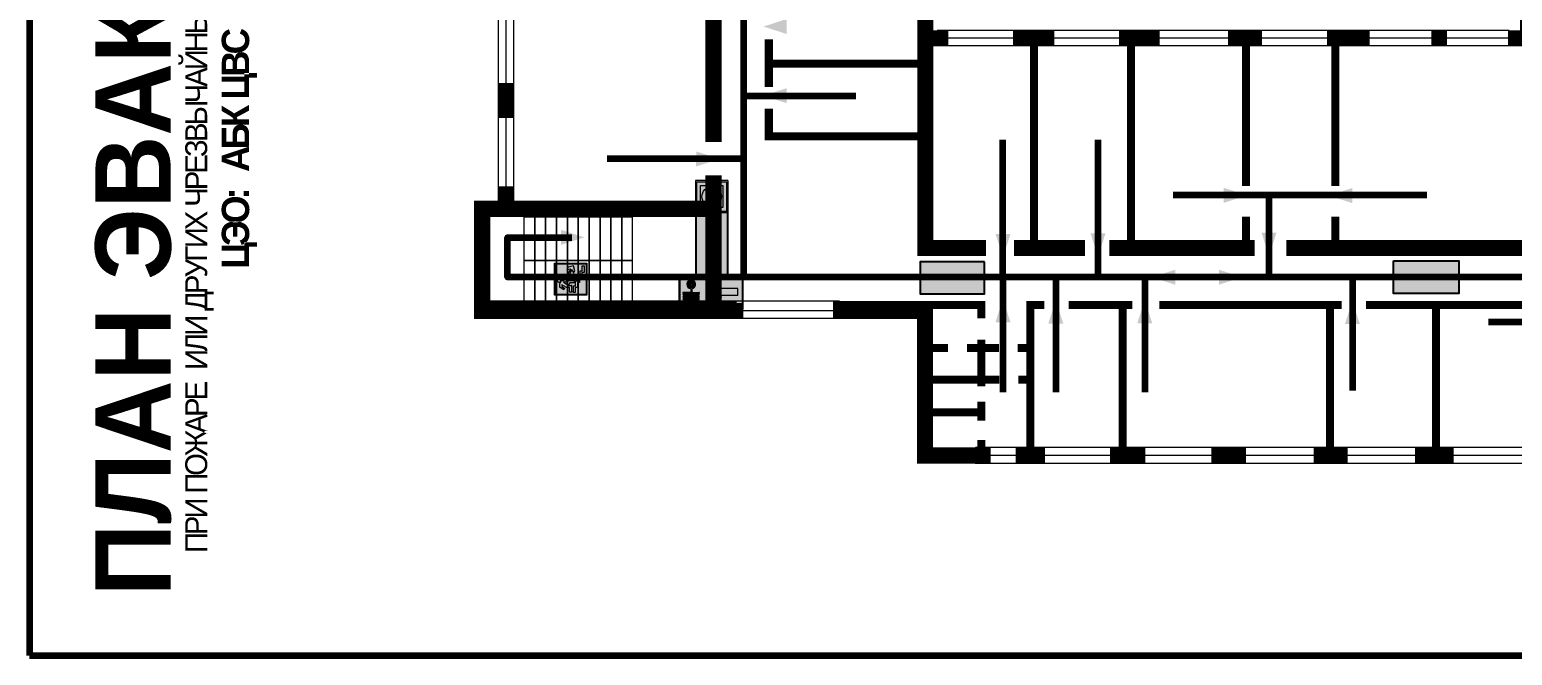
# Model space of a CAD drawing. Header units: millimetres. Extents: x 13114 to 67229, y 22859 to 38520.
# Drawn here: x 24049.7 to 24418.1, y 24275 to 24430.5 of the extents above; entities that cross this region are included whole.
import ezdxf

# ---------------------------------------------------------------- set-up
doc = ezdxf.new("R2010")
doc.units = ezdxf.units.MM
doc.layers.add('План_Штампы', color=7, linetype='Continuous')
doc.styles.add('обычный', font='arial.ttf')

# ---------------------------------------------------------------- blocks, each defined once
blk = doc.blocks.new('A$C32E8229D')
at = {"true_color": 0xffffff}
blk.add_hatch(color=7, dxfattribs=at).paths.add_polyline_path([(0, 0), (0, -8), (16, -8), (16, 0)])
h = blk.add_hatch(color=126)
h.paths.add_polyline_path([(0.2, -0.2), (15.8, -0.2), (15.8, -7.8), (0.2, -7.8)])
h.paths.add_polyline_path([(13.49, -2.05), (12.08, -2.05), (11.37, -2.63, 0.162397), (11.29, -2.84), (11.29, -3.63), (10.35, -3.63), (10.35, -4.05), (11.68, -4.05), (11.68, -3.48), (12.26, -4.28), (11.29, -5.1), (11.29, -6.78), (11.85, -6.78), (11.85, -5.44), (12.8, -4.64), (12.8, -5.94), (14.46, -5.94), (14.46, -5.39), (13.45, -5.39), (13.45, -3.97), (12.46, -2.59), (13.15, -2.59), (13.69, -3.34), (14.18, -3)], flags=16)
h.paths.add_polyline_path([(10.74, -1.82, 1), (11.8, -1.82, 1)], flags=16)
h.paths.add_polyline_path([(9.39, -3.59), (5.99, -3.59), (6.56, -3.03), (5.91, -3.03), (5.1, -3.83), (5.91, -4.64), (6.56, -4.64), (5.99, -4.09), (9.39, -4.09)], flags=16)
h.paths.add_polyline_path([(4.29, -1.08), (1.72, -1.08), (1.72, -6.6), (4.29, -6.6)], flags=16)
at = {"color": 126}
blk.add_lwpolyline([(16, -8), (0, -8), (0, 0), (16, 0)], close=True, dxfattribs=at)
blk = doc.blocks.new('A$C54414219')
at = {"true_color": 0xffffff}
h = blk.add_hatch(color=7, dxfattribs=at)
h.paths.add_polyline_path([(2.39, -9.45), (2.39, -18.3), (11.23, -18.3), (11.23, -9.45)], flags=0)
h.paths.add_polyline_path([(10.71, -13.87, -1), (2.92, -13.87, -1)], flags=0)
h.paths.add_polyline_path([(8.3, -13.87, -1), (5.33, -13.87, -1)], flags=0)
h.paths.add_polyline_path([(0.41, -7.47), (0.41, -20.27), (13.21, -20.27), (13.21, -7.47)])
h.paths.add_polyline_path([(0.92, -19.77), (12.71, -19.77), (12.71, -7.98), (0.92, -7.98)], flags=16)
h.paths.add_polyline_path([(11.23, -9.45), (11.23, -18.3), (2.39, -18.3), (2.39, -9.45)], flags=0)
at = {"lineweight": 5}
h = blk.add_hatch(color=242, dxfattribs=at)
h.paths.add_polyline_path([(12.71, -7.98), (0.92, -7.98), (0.92, -19.77), (12.71, -19.77)])
h.paths.add_polyline_path([(11.23, -18.3), (2.39, -18.3), (2.39, -9.45), (11.23, -9.45)], flags=16)
h.paths.add_polyline_path([(10.71, -13.87, -1), (2.92, -13.87, -1)], flags=0)
h.paths.add_polyline_path([(8.3, -13.87, -1), (5.33, -13.87, -1)], flags=0)
at = {"true_color": 0xffffff}
h = blk.add_hatch(color=7, dxfattribs=at)
h.paths.add_polyline_path([(2.39, -9.45), (2.39, -18.3), (11.23, -18.3), (11.23, -9.45)])
h.paths.add_polyline_path([(10.71, -13.87, -1), (2.92, -13.87, -1)], flags=16)
h.paths.add_polyline_path([(8.3, -13.87, -1), (5.33, -13.87, -1)], flags=0)
at = {"lineweight": 5}
h = blk.add_hatch(color=242, dxfattribs=at)
h.paths.add_polyline_path([(2.92, -13.87, 1), (10.71, -13.87, 1)])
h.paths.add_polyline_path([(8.3, -13.87, -1), (5.33, -13.87, -1)], flags=16)
at = {"color": 242, "lineweight": 5}
for p, q in [((0.41, -20.27), (0.41, -7.47)), ((0.41, -7.47), (13.21, -7.47)), ((0.41, -7.47), (13.21, -7.47)), ((13.21, -20.27), (13.21, -7.47)), ((0.41, -20.27), (13.21, -20.27))]:
    blk.add_line(p, q, dxfattribs=at)
for points in [[(0.92, -7.98), (12.71, -7.98), (12.71, -19.77), (0.92, -19.77)], [(2.39, -9.45), (11.23, -9.45), (11.23, -18.3), (2.39, -18.3)]]:
    blk.add_lwpolyline(points, close=True, dxfattribs=at)
for radius in [3.89, 1.49]:
    blk.add_circle((6.81, -13.87), radius, dxfattribs=at)
blk = doc.blocks.new('A$C37112FD5')
at = {"true_color": 0xf5f5ff}
h = blk.add_hatch(color=7, dxfattribs=at)
h.dxf.hatch_style = 1
h.paths.add_polyline_path([(12.8, -7.4), (0, -7.4), (0, -20.2), (12.8, -20.2)])
h.paths.add_polyline_path([(12.29, -7.91), (12.29, -19.69), (0.51, -19.69), (0.51, -7.91)], flags=16)
h.paths.add_polyline_path([(4.98, -9.04, -0.42597), (5.17, -9.22), (5.17, -12.25), (5.17, -15.29, -0.432244), (4.98, -15.47), (4.83, -15.47, -0.42597), (4.64, -15.29), (4.64, -12.25), (4.64, -9.22, -0.432244), (4.83, -9.04)], flags=0)
h.paths.add_polyline_path([(4.28, -9.22), (4.28, -12.25), (4.28, -15.29, -0.432244), (4.09, -15.47), (3.94, -15.47, -0.42597), (3.75, -15.29), (3.75, -12.25), (3.75, -9.22, -0.432244), (3.94, -9.04), (4.09, -9.04, -0.42597)], flags=0)
h.paths.add_polyline_path([(5.72, -9.04), (5.87, -9.04, -0.42597), (6.06, -9.22), (6.06, -12.25), (6.06, -15.29, -0.432244), (5.87, -15.47), (5.72, -15.47, -0.42597), (5.53, -15.29), (5.53, -12.25), (5.53, -9.22, -0.432244)], flags=0)
h.paths.add_polyline_path([(6.42, -8.9), (6.5, -8.9, -0.42597), (6.69, -9.08), (6.69, -12.03), (8.21, -12.03, -15.824349), (8.21, -12.47), (6.69, -12.47), (6.69, -15.42, -0.432244), (6.5, -15.6), (6.42, -15.6)], flags=0)
h.paths.add_polyline_path([(3.39, -9.22), (3.39, -12.25), (3.39, -15.29, -0.432244), (3.2, -15.47), (3.05, -15.47, -0.42597), (2.85, -15.29), (2.85, -12.25), (2.85, -9.22, -0.432244), (3.05, -9.04), (3.2, -9.04, -0.42597)], flags=0)
h.paths.add_polyline_path([(2.5, -9.22), (2.5, -16.71), (1.96, -16.71), (1.96, -9.22, -0.432244), (2.15, -9.04), (2.31, -9.04, -0.42597)], flags=0)
h.paths.add_polyline_path([(1.61, -8.9), (1.61, -15.6), (1.57, -15.6, -0.42597), (1.37, -15.42), (1.37, -12.03), (1.37, -9.09, -0.432244), (1.57, -8.9)], flags=0)
h.paths.add_polyline_path([(9.76, -10.81), (9.76, -12.03), (8.49, -12.03, -0.336371)], flags=0)
h.paths.add_polyline_path([(8.49, -12.47), (9.76, -12.47), (9.76, -13.7, -0.336371)], flags=0)
h.paths.add_polyline_path([(10.11, -10.81, -0.336371), (11.38, -12.03), (10.11, -12.03)], flags=0)
h.paths.add_polyline_path([(10.11, -12.47), (11.38, -12.47, -0.336371), (10.11, -13.7)], flags=0)
h.paths.add_polyline_path([(2.5, -16.84), (2.5, -17.05), (1.97, -17.05), (1.97, -16.84)], flags=0)
h.paths.add_polyline_path([(2.5, -17.24, -0.033778), (2.24, -18.6, -0.033778), (1.97, -17.24)], flags=0)
h = blk.add_hatch(color=242)
h.dxf.hatch_style = 1
h.paths.add_polyline_path([(12.29, -7.91), (0.51, -7.91), (0.51, -19.69), (12.29, -19.69)])
h.paths.add_polyline_path([(6.42, -15.6), (6.42, -8.9), (6.5, -8.9, -0.42597), (6.69, -9.08), (6.69, -12.03), (8.21, -12.03, -15.824349), (8.21, -12.47), (6.69, -12.47), (6.69, -15.42, -0.432244), (6.5, -15.6)], flags=16)
h.paths.add_polyline_path([(5.87, -15.47), (5.72, -15.47, -0.42597), (5.53, -15.29), (5.53, -12.25), (5.53, -9.22, -0.432244), (5.72, -9.04), (5.87, -9.04, -0.42597), (6.06, -9.22), (6.06, -12.25), (6.06, -15.29, -0.432244)], flags=16)
h.paths.add_polyline_path([(4.98, -15.47), (4.83, -15.47, -0.42597), (4.64, -15.29), (4.64, -12.25), (4.64, -9.22, -0.432244), (4.83, -9.04), (4.98, -9.04, -0.42597), (5.17, -9.22), (5.17, -12.25), (5.17, -15.29, -0.432244)], flags=16)
h.paths.add_polyline_path([(4.09, -15.47), (3.94, -15.47, -0.42597), (3.75, -15.29), (3.75, -12.25), (3.75, -9.22, -0.432244), (3.94, -9.04), (4.09, -9.04, -0.42597), (4.28, -9.22), (4.28, -12.25), (4.28, -15.29, -0.432244)], flags=16)
h.paths.add_polyline_path([(3.2, -15.47), (3.05, -15.47, -0.42597), (2.85, -15.29), (2.85, -12.25), (2.85, -9.22, -0.432244), (3.05, -9.04), (3.2, -9.04, -0.42597), (3.39, -9.22), (3.39, -12.25), (3.39, -15.29, -0.432244)], flags=16)
h.paths.add_polyline_path([(2.5, -17.05), (1.97, -17.05), (1.97, -16.84), (2.5, -16.84)], flags=16)
h.paths.add_polyline_path([(2.5, -17.24, -0.033778), (2.24, -18.6, -0.033778), (1.97, -17.24)], flags=16)
h.paths.add_polyline_path([(2.5, -16.71), (1.96, -16.71), (1.96, -9.22, -0.432244), (2.15, -9.04), (2.31, -9.04, -0.42597), (2.5, -9.22)], flags=16)
h.paths.add_polyline_path([(1.61, -15.6), (1.57, -15.6, -0.42597), (1.37, -15.42), (1.37, -12.03), (1.37, -9.09, -0.432244), (1.57, -8.9), (1.61, -8.9)], flags=16)
h.paths.add_polyline_path([(8.49, -12.47), (9.76, -12.47), (9.76, -13.7, -0.336371)], flags=0)
h.paths.add_polyline_path([(10.11, -13.7), (10.11, -12.47), (11.38, -12.47, -0.336371)], flags=0)
h.paths.add_polyline_path([(8.49, -12.03, -0.336371), (9.76, -10.81), (9.76, -12.03)], flags=0)
h.paths.add_polyline_path([(10.11, -12.03), (10.11, -10.81, -0.336371), (11.38, -12.03)], flags=0)
h = blk.add_hatch(color=7, dxfattribs=at)
h.dxf.hatch_style = 1
h.paths.add_polyline_path([(1.61, -8.9), (1.57, -8.9, 0.432244), (1.37, -9.09), (1.37, -12.03), (1.37, -15.42, 0.42597), (1.57, -15.6), (1.61, -15.6)])
h.paths.add_polyline_path([(2.5, -9.22, 0.42597), (2.31, -9.04), (2.15, -9.04, 0.432244), (1.96, -9.22), (1.96, -16.71), (2.5, -16.71)])
h.paths.add_polyline_path([(2.5, -16.84), (1.97, -16.84), (1.97, -17.05), (2.5, -17.05)])
h.paths.add_polyline_path([(2.5, -17.24), (1.97, -17.24, 0.033778), (2.24, -18.6, 0.033778)])
h.paths.add_polyline_path([(3.39, -12.25), (3.39, -9.22, 0.42597), (3.2, -9.04), (3.05, -9.04, 0.432244), (2.85, -9.22), (2.85, -12.25), (2.85, -15.29, 0.42597), (3.05, -15.47), (3.2, -15.47, 0.432244), (3.39, -15.29)])
h.paths.add_polyline_path([(4.28, -12.25), (4.28, -9.22, 0.42597), (4.09, -9.04), (3.94, -9.04, 0.432244), (3.75, -9.22), (3.75, -12.25), (3.75, -15.29, 0.42597), (3.94, -15.47), (4.09, -15.47, 0.432244), (4.28, -15.29)])
h.paths.add_polyline_path([(5.17, -12.25), (5.17, -9.22, 0.42597), (4.98, -9.04), (4.83, -9.04, 0.432244), (4.64, -9.22), (4.64, -12.25), (4.64, -15.29, 0.42597), (4.83, -15.47), (4.98, -15.47, 0.432244), (5.17, -15.29)])
h.paths.add_polyline_path([(6.06, -12.25), (6.06, -9.22, 0.42597), (5.87, -9.04), (5.72, -9.04, 0.432244), (5.53, -9.22), (5.53, -12.25), (5.53, -15.29, 0.42597), (5.72, -15.47), (5.87, -15.47, 0.432244), (6.06, -15.29)])
h.paths.add_polyline_path([(6.69, -12.47), (8.21, -12.47, 15.824349), (8.21, -12.03), (6.69, -12.03), (6.69, -9.08, 0.42597), (6.5, -8.9), (6.42, -8.9), (6.42, -15.6), (6.5, -15.6, 0.432244), (6.69, -15.42)])
h.paths.add_polyline_path([(8.49, -12.47), (9.76, -12.47), (9.76, -13.7, -0.336371)], flags=16)
h.paths.add_polyline_path([(8.49, -12.03, -0.336371), (9.76, -10.81), (9.76, -12.03)], flags=16)
h.paths.add_polyline_path([(10.11, -12.47), (11.38, -12.47, -0.336371), (10.11, -13.7)], flags=16)
h.paths.add_polyline_path([(10.11, -12.03), (10.11, -10.81, -0.336371), (11.38, -12.03)], flags=16)
h = blk.add_hatch(color=242)
h.dxf.hatch_style = 1
h.paths.add_polyline_path([(9.76, -10.81, 0.336371), (8.49, -12.03), (9.76, -12.03)])
h.paths.add_polyline_path([(10.11, -10.81), (10.11, -12.03), (11.38, -12.03, 0.336371)])
h.paths.add_polyline_path([(11.38, -12.47), (10.11, -12.47), (10.11, -13.7, 0.336371)])
h.paths.add_polyline_path([(9.76, -12.47), (8.49, -12.47, 0.336371), (9.76, -13.7)])
at = {"color": 242, "lineweight": 5}
for p, q in [((0, -20.2), (0, -7.4)), ((0, -7.4), (12.8, -7.4)), ((1.37, -12.03), (1.37, -9.08)), ((1.57, -8.9), (1.61, -8.9)), ((1.61, -8.9), (1.61, -15.6)), ((1.96, -16.71), (1.96, -9.22)), ((2.15, -9.04), (2.31, -9.04)), ((2.5, -16.71), (2.5, -9.22)), ((2.85, -12.25), (2.85, -9.22)), ((3.05, -9.04), (3.2, -9.04)), ((3.39, -12.25), (3.39, -9.22)), ((3.75, -12.25), (3.75, -9.22)), ((3.94, -9.04), (4.09, -9.04)), ((4.28, -12.25), (4.28, -9.22)), ((4.64, -12.25), (4.64, -9.22)), ((4.83, -9.04), (4.98, -9.04)), ((5.17, -12.25), (5.17, -9.22)), ((5.53, -12.25), (5.53, -9.22)), ((5.72, -9.04), (5.87, -9.04)), ((6.06, -12.25), (6.06, -9.22)), ((6.42, -8.9), (6.42, -15.6)), ((6.5, -8.9), (6.42, -8.9)), ((6.69, -12.03), (6.69, -9.08)), ((9.76, -10.81), (9.76, -12.03)), ((10.11, -10.81), (10.11, -12.03)), ((12.8, -20.2), (12.8, -7.4)), ((1.37, -12.03), (1.37, -15.42)), ((1.57, -15.6), (1.61, -15.6)), ((1.96, -16.71), (2.5, -16.71)), ((1.97, -16.84), (2.5, -16.84)), ((1.97, -17.05), (1.97, -16.84)), ((2.5, -17.05), (1.97, -17.05)), ((1.97, -17.24), (2.5, -17.24)), ((2.5, -16.84), (2.5, -17.05)), ((2.85, -12.25), (2.85, -15.29)), ((3.05, -15.47), (3.2, -15.47)), ((3.39, -12.25), (3.39, -15.29)), ((3.75, -12.25), (3.75, -15.29)), ((3.94, -15.47), (4.09, -15.47)), ((4.28, -12.25), (4.28, -15.29)), ((4.64, -12.25), (4.64, -15.29)), ((4.83, -15.47), (4.98, -15.47)), ((5.17, -12.25), (5.17, -15.29)), ((5.53, -12.25), (5.53, -15.29)), ((5.72, -15.47), (5.87, -15.47)), ((6.06, -12.25), (6.06, -15.29)), ((6.42, -15.6), (6.5, -15.6)), ((8.21, -12.03), (6.69, -12.03)), ((8.21, -12.47), (6.69, -12.47)), ((6.69, -12.47), (6.69, -15.42)), ((9.76, -12.03), (8.49, -12.03)), ((9.76, -12.47), (8.49, -12.47)), ((9.76, -12.47), (9.76, -13.7)), ((11.38, -12.03), (10.11, -12.03)), ((11.38, -12.47), (10.11, -12.47)), ((10.11, -12.47), (10.11, -13.7)), ((0, -20.2), (12.8, -20.2))]:
    blk.add_line(p, q, dxfattribs=at)
blk.add_lwpolyline([(0.51, -7.91), (12.29, -7.91), (12.29, -19.69), (0.51, -19.69)], close=True, dxfattribs=at)
for centre, radius, start, end in [((1.56, -9.09), 0.182, 87.10267, 180.60715), ((2.15, -9.22), 0.182, 87.10267, 180.60715), ((2.32, -9.22), 0.182, 359.39285, 92.89733), ((3.04, -9.22), 0.182, 87.10267, 180.60715), ((3.21, -9.22), 0.182, 359.39285, 92.89733), ((3.93, -9.22), 0.182, 87.10267, 180.60715), ((4.1, -9.22), 0.182, 359.39285, 92.89733), ((4.82, -9.22), 0.182, 87.10267, 180.60715), ((4.99, -9.22), 0.182, 359.39285, 92.89733), ((5.71, -9.22), 0.182, 87.10267, 180.60715), ((5.88, -9.22), 0.182, 359.39285, 92.89733), ((6.51, -9.09), 0.182, 359.39285, 92.89733), ((9.93, -12.25), 1.74, 187.23185, 172.76815), ((9.93, -12.25), 1.46, 96.99266, 171.35851), ((9.93, -12.25), 1.46, 8.64149, 83.00734), ((1.56, -15.42), 0.182, 179.39285, 272.89733), ((12.17, -15.98), 10.27, 187.04098, 194.7793), ((-7.7, -15.98), 10.27, 345.2207, 352.95902), ((3.04, -15.29), 0.182, 179.39285, 272.89733), ((3.21, -15.29), 0.182, 267.10267, 0.60715), ((3.93, -15.29), 0.182, 179.39285, 272.89733), ((4.1, -15.29), 0.182, 267.10267, 0.60715), ((4.82, -15.29), 0.182, 179.39285, 272.89733), ((4.99, -15.29), 0.182, 267.10267, 0.60715), ((5.71, -15.29), 0.182, 179.39285, 272.89733), ((5.88, -15.29), 0.182, 267.10267, 0.60715), ((6.51, -15.42), 0.182, 267.10267, 0.60715), ((9.93, -12.25), 1.46, 188.64149, 263.00734), ((9.93, -12.25), 1.46, 276.99266, 351.35851)]:
    blk.add_arc(centre, radius, start, end, dxfattribs=at)
blk = doc.blocks.new('A$C3AD82952')
at = {"true_color": 0xf5f5ff}
h = blk.add_hatch(color=7, dxfattribs=at)
h.dxf.hatch_style = 1
h.paths.add_polyline_path([(8.21, 8.73, 0.414214), (7.89, 9.05), (7.22, 9.05), (7.22, 9.92), (7.59, 9.92, 1), (7.57, 10.36), (7.22, 10.36), (7.22, 10.6), (6.43, 10.6), (6.43, 10.36), (6.01, 10.36), (4.74, 9.59), (4.74, 8.69), (4.98, 8.73), (4.98, 9.26), (6.12, 9.91), (6.43, 9.91), (6.43, 9.05), (5.76, 9.05, 0.414214), (5.44, 8.73), (5.44, 2.2), (8.21, 2.2)], flags=0)
h.paths.add_polyline_path([(12.8, 12.8), (0, 12.8), (0, 0), (12.8, 0)])
h.paths.add_polyline_path([(0.51, 12.29), (12.29, 12.29), (12.29, 0.51), (0.51, 0.51)], flags=16)
h.paths.add_polyline_path([(4.74, 9.59), (6.01, 10.36), (6.43, 10.36), (6.43, 10.6), (7.22, 10.6), (7.22, 10.36), (7.59, 10.36, -0.94586), (7.59, 9.92), (7.22, 9.92), (7.22, 9.05), (7.89, 9.05, -0.414214), (8.21, 8.73), (8.21, 2.2), (5.44, 2.2), (5.44, 8.73, -0.414214), (5.76, 9.05), (6.43, 9.05), (6.43, 9.91), (6.12, 9.91), (4.98, 9.26), (4.98, 8.73), (4.74, 8.69)], flags=0)
h = blk.add_hatch(color=242)
h.dxf.hatch_style = 1
h.paths.add_polyline_path([(12.29, 12.29), (0.51, 12.29), (0.51, 0.51), (12.29, 0.51)])
h.paths.add_polyline_path([(4.74, 8.69), (4.74, 9.59), (6.01, 10.36), (6.43, 10.36), (6.43, 10.6), (7.22, 10.6), (7.22, 10.36), (7.59, 10.36, -0.94586), (7.59, 9.92), (7.22, 9.92), (7.22, 9.05), (7.89, 9.05, -0.414214), (8.21, 8.73), (8.21, 2.2), (5.44, 2.2), (5.44, 8.73, -0.414214), (5.76, 9.05), (6.43, 9.05), (6.43, 9.91), (6.12, 9.91), (4.98, 9.26), (4.98, 8.73)], flags=16)
h = blk.add_hatch(color=7, dxfattribs=at)
h.dxf.hatch_style = 1
h.paths.add_polyline_path([(8.21, 8.73, 0.414214), (7.89, 9.05), (7.22, 9.05), (7.22, 9.92), (7.59, 9.92, 1), (7.57, 10.36), (7.22, 10.36), (7.22, 10.6), (6.43, 10.6), (6.43, 10.36), (6.01, 10.36), (4.74, 9.59), (4.74, 8.69), (4.98, 8.73), (4.98, 9.26), (6.12, 9.91), (6.43, 9.91), (6.43, 9.05), (5.76, 9.05, 0.414214), (5.44, 8.73), (5.44, 2.2), (8.21, 2.2)])
at = {"color": 242, "lineweight": 5}
for p, q in [((0, 0), (0, 12.8)), ((0, 12.8), (12.8, 12.8)), ((12.8, 0), (12.8, 12.8)), ((6.01, 10.36), (4.74, 9.59)), ((4.74, 9.59), (4.74, 8.69)), ((4.74, 8.69), (4.98, 8.73)), ((4.98, 9.26), (6.12, 9.91)), ((4.98, 8.73), (4.98, 9.26)), ((5.44, 2.2), (5.44, 8.73)), ((5.76, 9.05), (6.43, 9.05)), ((6.01, 10.36), (6.43, 10.36)), ((6.12, 9.91), (6.43, 9.91)), ((7.22, 10.6), (6.43, 10.6)), ((6.43, 10.6), (6.43, 10.36)), ((6.43, 9.91), (6.43, 9.05)), ((7.22, 10.36), (7.22, 10.6)), ((7.59, 10.36), (7.22, 10.36)), ((7.22, 9.05), (7.22, 9.92)), ((7.59, 9.92), (7.22, 9.92)), ((7.89, 9.05), (7.22, 9.05)), ((8.21, 2.2), (8.21, 8.73)), ((0, 0), (12.8, 0)), ((5.44, 2.2), (8.21, 2.2))]:
    blk.add_line(p, q, dxfattribs=at)
blk.add_lwpolyline([(0.51, 12.29), (12.29, 12.29), (12.29, 0.51), (0.51, 0.51)], close=True, dxfattribs=at)
for centre, radius, start, end in [((5.76, 8.73), 0.32, 90, 180), ((7.58, 10.14), 0.223, 273.18746, 86.81254), ((7.89, 8.73), 0.32, 0, 90)]:
    blk.add_arc(centre, radius, start, end, dxfattribs=at)
blk = doc.blocks.new('A$C7B4425F7')
at = {"true_color": 0xffffff}
blk.add_hatch(color=7, dxfattribs=at).paths.add_polyline_path([(0, 0), (-16, 0), (-16, -8), (0, -8)])
h = blk.add_hatch(color=126)
h.paths.add_polyline_path([(-0.2, -0.2), (-15.8, -0.2), (-15.8, -7.8), (-0.2, -7.8)])
h.paths.add_polyline_path([(-11.76, -2.03), (-11.76, -3.66), (-11.17, -3.66, -0.568275), (-11.17, -6.18), (-12.58, -6.18), (-12.58, -2.03)], flags=16)
h.paths.add_polyline_path([(-13.33, -4.12, -0.495768), (-13.59, -6.18), (-15.03, -6.18), (-15.03, -2.03), (-13.59, -2.03, -0.487973)], flags=16)
h.paths.add_polyline_path([(-10.25, -2.03), (-9.48, -2.03), (-9.48, -6.18), (-10.25, -6.18)], flags=16)
h.paths.add_polyline_path([(-13.84, -3.69), (-14.24, -3.69), (-14.24, -3.03), (-13.9, -3.03, -0.692621)], flags=0)
h.paths.add_polyline_path([(-9.15, -2.03), (-8.4, -2.03), (-8.04, -3.07), (-7.68, -2.03), (-6.93, -2.03), (-7.64, -4.1), (-6.93, -6.18), (-7.68, -6.18), (-8.04, -5.14), (-8.4, -6.18), (-9.15, -6.18), (-8.44, -4.1)], flags=16)
h.paths.add_polyline_path([(-11.76, -4.46), (-11.42, -4.46, -0.692621), (-11.36, -5.12), (-11.76, -5.12)], flags=0)
h.paths.add_polyline_path([(-13.9, -5.2), (-14.24, -5.2), (-14.24, -4.55), (-13.84, -4.55, -0.708038)], flags=0)
edge = h.paths.add_edge_path(flags=16)
edge.add_ellipse((-5.51, -4.08), major_axis=(0, 2.05), ratio=0.586184, start_angle=0, end_angle=360)
edge = h.paths.add_edge_path(flags=0)
edge.add_ellipse((-5.51, -4.08), major_axis=(0, 1.14), ratio=0.454828, start_angle=0, end_angle=360)
h.paths.add_polyline_path([(-4.13, -4.96, 0.377264), (-3.48, -4.52, 0.0555), (-3.16, -2.03), (-1.66, -2.03), (-1.66, -4.96), (-0.96, -4.96), (-0.96, -7.01), (-1.75, -7.01), (-1.75, -6.18), (-3.3, -6.18), (-3.3, -7.02), (-4.13, -7.02)], flags=16)
h.paths.add_polyline_path([(-2.73, -2.91), (-2.28, -2.91), (-2.28, -4.96), (-3.05, -4.96, 0.079136)], flags=0)
at = {"color": 126}
blk.add_lwpolyline([(-16, -8), (0, -8), (0, 0), (-16, 0)], close=True, dxfattribs=at)
blk = doc.blocks.new('вниз')
at = {"lineweight": 0, "true_color": 0xffffff}
h = blk.add_hatch(color=7, dxfattribs=at)
h.dxf.hatch_style = 1
h.paths.add_polyline_path([(40994.51, -4472.22), (40986.51, -4472.22), (40986.51, -4480.22), (40994.51, -4480.22)])
h.paths.add_polyline_path([(40994.31, -4472.42), (40994.31, -4480.01), (40986.71, -4480.01), (40986.71, -4472.42)], flags=16)
h.paths.add_polyline_path([(40988.43, -4473.53), (40989.43, -4473.53), (40990.19, -4473.96), (40990.19, -4474.6), (40991, -4474.6), (40991, -4475.06), (40989.73, -4475.06), (40989.73, -4474.46), (40989.3, -4475.18), (40990.17, -4475.7), (40990.17, -4477.11), (40989.63, -4477.11), (40989.63, -4476.01), (40988.94, -4475.59), (40988.94, -4476.46), (40988.94, -4476.46), (40987.47, -4476.46), (40987.26, -4476.46), (40987.26, -4475.92), (40988.4, -4475.92), (40988.4, -4475.2), (40989.1, -4473.99), (40988.66, -4473.99), (40988.24, -4474.7), (40987.86, -4474.47), (40988.41, -4473.56)], flags=0)
h.paths.add_polyline_path([(40990.55, -4473.29, -1), (40989.69, -4473.29, -1)], flags=0)
h.paths.add_polyline_path([(40988.85, -4476.89), (40988.85, -4477.43), (40990.1, -4477.43), (40990.1, -4477.99), (40991.34, -4477.99), (40991.34, -4478.54), (40992.59, -4478.54), (40992.59, -4479.09), (40993.83, -4479.09), (40993.83, -4479.52), (40992.17, -4479.52), (40992.17, -4478.97), (40990.91, -4478.97), (40990.91, -4478.41), (40989.68, -4478.41), (40989.68, -4477.86), (40988.43, -4477.86), (40988.43, -4477.31), (40987.6, -4477.31), (40987.18, -4477.31), (40987.18, -4476.89)], flags=0)
h.paths.add_polyline_path([(40991.61, -4475.33), (40993.12, -4476.2), (40992.9, -4475.27), (40993.48, -4475.6), (40993.83, -4476.88), (40992.56, -4477.22), (40991.97, -4476.88), (40992.9, -4476.61), (40991.38, -4475.74), (40991.58, -4475.39)], flags=0)
h.paths.add_polyline_path([(40990.19, -4473.96), (40989.43, -4473.53), (40988.43, -4473.53), (40988.41, -4473.56), (40987.86, -4474.47), (40988.24, -4474.7), (40988.66, -4473.99), (40989.1, -4473.99), (40988.4, -4475.2), (40988.4, -4475.92), (40987.26, -4475.92), (40987.26, -4476.46), (40987.47, -4476.46), (40988.94, -4476.46), (40988.94, -4476.27), (40988.94, -4475.59), (40989.63, -4476.01), (40989.63, -4477.11), (40990.17, -4477.11), (40990.17, -4475.7), (40989.3, -4475.18), (40989.73, -4474.46), (40989.73, -4475.06), (40991, -4475.06), (40991, -4474.6), (40990.19, -4474.6)], flags=0)
h.paths.add_polyline_path([(40990.55, -4473.29, 1), (40989.69, -4473.29, 1)], flags=0)
h.paths.add_polyline_path([(40991.61, -4475.33), (40991.58, -4475.39), (40991.38, -4475.74), (40992.9, -4476.61), (40991.97, -4476.88), (40992.56, -4477.22), (40993.83, -4476.88), (40993.48, -4475.6), (40992.9, -4475.27), (40993.12, -4476.2)], flags=0)
h.paths.add_polyline_path([(40990.1, -4477.43), (40988.85, -4477.43), (40988.85, -4476.89), (40987.18, -4476.89), (40987.18, -4477.31), (40987.6, -4477.31), (40988.43, -4477.31), (40988.43, -4477.86), (40989.68, -4477.86), (40989.68, -4478.41), (40990.91, -4478.41), (40990.91, -4478.97), (40992.17, -4478.97), (40992.17, -4479.52), (40993.83, -4479.52), (40993.83, -4479.09), (40992.59, -4479.09), (40992.59, -4478.54), (40991.34, -4478.54), (40991.34, -4477.99), (40990.1, -4477.99)], flags=0)
at = {"lineweight": 0}
h = blk.add_hatch(color=126, dxfattribs=at)
h.dxf.hatch_style = 1
h.paths.add_polyline_path([(40994.31, -4472.42), (40986.71, -4472.42), (40986.71, -4480.01), (40994.31, -4480.01)])
h.paths.add_polyline_path([(40988.43, -4473.53), (40989.43, -4473.53), (40990.19, -4473.96), (40990.19, -4474.6), (40991, -4474.6), (40991, -4475.06), (40989.73, -4475.06), (40989.73, -4474.46), (40989.3, -4475.18), (40990.17, -4475.7), (40990.17, -4477.11), (40989.63, -4477.11), (40989.63, -4476.01), (40988.94, -4475.59), (40988.94, -4476.46), (40988.94, -4476.46), (40987.47, -4476.46), (40987.26, -4476.46), (40987.26, -4475.92), (40988.4, -4475.92), (40988.4, -4475.2), (40989.1, -4473.99), (40988.66, -4473.99), (40988.24, -4474.7), (40987.86, -4474.47), (40988.41, -4473.56)], flags=16)
h.paths.add_polyline_path([(40990.55, -4473.29, -1), (40989.69, -4473.29, -1)], flags=16)
h.paths.add_polyline_path([(40988.85, -4476.89), (40988.85, -4477.43), (40990.1, -4477.43), (40990.1, -4477.99), (40991.34, -4477.99), (40991.34, -4478.54), (40992.59, -4478.54), (40992.59, -4479.09), (40993.83, -4479.09), (40993.83, -4479.52), (40992.17, -4479.52), (40992.17, -4478.97), (40990.91, -4478.97), (40990.91, -4478.41), (40989.68, -4478.41), (40989.68, -4477.86), (40988.43, -4477.86), (40988.43, -4477.31), (40987.6, -4477.31), (40987.18, -4477.31), (40987.18, -4476.89)], flags=16)
h.paths.add_polyline_path([(40991.61, -4475.33), (40993.12, -4476.2), (40992.9, -4475.27), (40993.48, -4475.6), (40993.83, -4476.88), (40992.56, -4477.22), (40991.97, -4476.88), (40992.9, -4476.61), (40991.38, -4475.74), (40991.58, -4475.39)], flags=16)
at = {"lineweight": 0, "true_color": 0xffffff}
h = blk.add_hatch(color=7, dxfattribs=at)
h.dxf.hatch_style = 1
h.paths.add_polyline_path([(40989.73, -4474.46), (40989.73, -4475.06), (40991, -4475.06), (40991, -4474.6), (40990.19, -4474.6), (40990.19, -4473.96), (40989.43, -4473.53), (40988.43, -4473.53), (40988.41, -4473.56), (40987.86, -4474.47), (40988.24, -4474.7), (40988.66, -4473.99), (40989.1, -4473.99), (40988.4, -4475.2), (40988.4, -4475.92), (40987.26, -4475.92), (40987.26, -4476.46), (40987.47, -4476.46), (40988.94, -4476.46), (40988.94, -4475.59), (40989.63, -4476.01), (40989.63, -4477.11), (40990.17, -4477.11), (40990.17, -4475.7), (40989.3, -4475.18)])
h.paths.add_polyline_path([(40989.69, -4473.29, 1), (40990.55, -4473.29, 1)])
h.paths.add_polyline_path([(40991.61, -4475.33), (40991.58, -4475.39), (40991.38, -4475.74), (40992.9, -4476.61), (40991.97, -4476.88), (40992.56, -4477.22), (40993.83, -4476.88), (40993.48, -4475.6), (40992.9, -4475.27), (40993.12, -4476.2)])
h.paths.add_polyline_path([(40990.1, -4477.43), (40988.85, -4477.43), (40988.85, -4476.89), (40987.18, -4476.89), (40987.18, -4477.31), (40987.6, -4477.31), (40988.43, -4477.31), (40988.43, -4477.86), (40989.68, -4477.86), (40989.68, -4478.41), (40990.91, -4478.41), (40990.91, -4478.97), (40992.17, -4478.97), (40992.17, -4479.52), (40993.83, -4479.52), (40993.83, -4479.09), (40992.59, -4479.09), (40992.59, -4478.54), (40991.34, -4478.54), (40991.34, -4477.99), (40990.1, -4477.99)])
at = {"color": 126, "lineweight": 0}
for points in [[(40986.51, -4472.22), (40994.51, -4472.22), (40994.51, -4480.22), (40986.51, -4480.22)], [(40986.71, -4472.42), (40994.31, -4472.42), (40994.31, -4480.01), (40986.71, -4480.01)]]:
    blk.add_lwpolyline(points, close=True, dxfattribs=at)
for points in [[(40987.47, -4476.46), (40987.26, -4476.46), (40987.26, -4475.92), (40988.4, -4475.92), (40988.4, -4475.2), (40989.1, -4473.99), (40988.66, -4473.99), (40988.24, -4474.7), (40987.86, -4474.47), (40988.41, -4473.56), (40988.43, -4473.53), (40989.43, -4473.53), (40990.19, -4473.96), (40990.19, -4474.6), (40991, -4474.6), (40991, -4475.06), (40989.73, -4475.06), (40989.73, -4474.46), (40989.3, -4475.18), (40990.17, -4475.7), (40990.17, -4477.11), (40989.63, -4477.11), (40989.63, -4476.01), (40988.94, -4475.59), (40988.94, -4476.46)], [(40991.58, -4475.39), (40991.38, -4475.74), (40992.9, -4476.61), (40991.97, -4476.88), (40992.56, -4477.22), (40993.83, -4476.88), (40993.48, -4475.6), (40992.9, -4475.27), (40993.12, -4476.2), (40991.61, -4475.33), (40991.58, -4475.39)], [(40987.6, -4477.31), (40987.18, -4477.31), (40987.18, -4476.89), (40988.85, -4476.89), (40988.85, -4477.43), (40990.1, -4477.43), (40990.1, -4477.99), (40991.34, -4477.99), (40991.34, -4478.54), (40992.59, -4478.54), (40992.59, -4479.09), (40993.83, -4479.09), (40993.83, -4479.52), (40992.17, -4479.52), (40992.17, -4478.97), (40990.91, -4478.97), (40990.91, -4478.41), (40989.68, -4478.41), (40989.68, -4477.86), (40988.43, -4477.86), (40988.43, -4477.31), (40987.6, -4477.31)], [(40987.47, -4476.46), (40988.94, -4476.46), (40988.94, -4476.27)]]:
    blk.add_lwpolyline(points, dxfattribs=at)
blk.add_circle((40990.12, -4473.29), 0.432, dxfattribs=at)

msp = doc.modelspace()

# ---------------------------------------------------------------- linework, layer by layer
at = {"color": 6, "lineweight": 100}
msp.add_lwpolyline([(24049.66, 24275.01), (24649.66, 24275.01), (24649.66, 24670.01), (24049.66, 24670.01)], close=True, dxfattribs=at)
at = {"lineweight": 0}
for points in [[(24166.06, 24566.03), (24166.06, 24386.97)], [(24169.91, 24566.09), (24169.91, 24387.03)], [(24168, 24565.77), (24168, 24386.71)], [(24417.26, 24430.27), (24275.15, 24430.27)], [(24416.97, 24428.37), (24274.87, 24428.37)], [(24417.26, 24426.49), (24275.15, 24426.49)], [(24249.24, 24360.6), (24221.69, 24360.6)], [(24250.86, 24363.06), (24223.32, 24363.06)], [(24250.22, 24358.71), (24222.68, 24358.71)], [(24465.17, 24326.66), (24284.7, 24326.66)], [(24465.02, 24324.69), (24284.56, 24324.69)], [(24465.05, 24322.73), (24284.59, 24322.73)]]:
    msp.add_lwpolyline(points, dxfattribs=at)
for points, const_width in [([(24219.59, 24494.01), (24219.59, 24402.61)], 4), ([(24277.92, 24428.37), (24272.2, 24428.37), (24272.2, 24435.76)], 4), ([(24453.12, 24428.37), (24446.19, 24428.37), (24446.19, 24433.51), (24422.01, 24433.51), (24422.01, 24428.37), (24416.97, 24428.37)], 4), ([(24272.2, 24428.37), (24272.2, 24376.25), (24287.28, 24376.25)], 4), ([(24304.26, 24428.37), (24294.01, 24428.37)], 4), ([(24330.42, 24428.37), (24320.34, 24428.37)], 4), ([(24355.89, 24428.37), (24347.46, 24428.37)], 4), ([(24382.59, 24428.37), (24372.01, 24428.37)], 4), ([(24401.86, 24428.37), (24397.96, 24428.37)], 4), ([(24233.33, 24416.28), (24233.33, 24428.11)], 2), ([(24299.22, 24428.37), (24299.22, 24375.46)], 2), ([(24323.31, 24428.37), (24323.31, 24375.46)], 2), ([(24351.93, 24428.37), (24351.93, 24391.66)], 2), ([(24374.1, 24428.37), (24374.1, 24391.66)], 2), ([(24233.33, 24422.09), (24272.2, 24422.09)], 2), ([(24168, 24408.55), (24168, 24417.24)], 4), ([(24272.2, 24403.99), (24233.33, 24403.99), (24233.33, 24410.87)], 2), ([(24168, 24385.99), (24168, 24391.55)], 4), ([(24219.59, 24394.31), (24219.59, 24360.36)], 4), ([(24226.99, 24360.6), (24162.1, 24360.6), (24162.1, 24385.99), (24219.19, 24385.99)], 4), ([(24351.93, 24384.07), (24351.93, 24375.02)], 2), ([(24374.1, 24384.07), (24374.1, 24375.02)], 2), ([(24294.27, 24376.25), (24311.87, 24376.25)], 4), ([(24317.95, 24376.25), (24354.08, 24376.25)], 4), ([(24361.92, 24376.25), (24426.89, 24376.25)], 4), ([(24219.59, 24360.6), (24219.59, 24367.84)], 4), ([(24288.45, 24324.69), (24272.15, 24324.69), (24272.15, 24360.6), (24249.24, 24360.6)], 4), ([(24249.24, 24362.09), (24286.11, 24362.09), (24286.11, 24358.78)], 2), ([(24301.75, 24362.09), (24298.29, 24362.09), (24298.29, 24325.34)], 2), ([(24323.66, 24362.09), (24307.87, 24362.09)], 2), ([(24321.28, 24362.09), (24321.28, 24324.03)], 2), ([(24375.66, 24362.09), (24330.32, 24362.09)], 2), ([(24372.76, 24362.09), (24372.76, 24324.03)], 2), ([(24428.98, 24362.09), (24381.68, 24362.09)], 2), ([(24399.14, 24362.09), (24399.14, 24324.03)], 2), ([(24277.82, 24351.43), (24273.1, 24351.43)], 2), ([(24290.52, 24351.43), (24282.55, 24351.43)], 2), ([(24286.11, 24353.45), (24286.11, 24341.9)], 2), ([(24298.29, 24351.43), (24295.13, 24351.43)], 2), ([(24290.63, 24343.49), (24273.36, 24343.49)], 2), ([(24298.29, 24343.49), (24295.29, 24343.49)], 2), ([(24286.11, 24338.05), (24286.11, 24333.34)], 2), ([(24286.11, 24335.38), (24273.45, 24335.38)], 2), ([(24286.11, 24328.53), (24286.11, 24324.68)], 2), ([(24301.93, 24324.69), (24294.7, 24324.69)], 4), ([(24326.92, 24324.69), (24318.12, 24324.69)], 4), ([(24351.92, 24324.69), (24343.32, 24324.69)], 4), ([(24377.12, 24324.69), (24368.72, 24324.69)], 4), ([(24403.49, 24324.69), (24393.92, 24324.69)], 4)]:
    msp.add_lwpolyline(points, dxfattribs=dict(at, const_width=const_width))
at = {"color": 126, "lineweight": 100, "true_color": 0x008754}
for points in [[(24227.01, 24494.1), (24227.01, 24397.96), (24227.02, 24369.04)], [(24227.01, 24414.09), (24254.93, 24414.09)], [(24291.5, 24369.04), (24291.5, 24403.15)], [(24315.14, 24369.04), (24315.14, 24403.15)], [(24227.01, 24398.38), (24193.12, 24398.38)], [(24396.84, 24389.34), (24333.78, 24389.34)], [(24357.61, 24389.34), (24357.61, 24369.04)], [(24455.72, 24391.69), (24455.72, 24357.83), (24412.11, 24357.83)], [(24227.02, 24369.04), (24168.36, 24369.04), (24168.36, 24378.88), (24184.41, 24378.88)], [(24432.86, 24369.04), (24227.02, 24369.04)], [(24291.5, 24369.04), (24291.5, 24340.38)], [(24304.63, 24369.04), (24304.63, 24340.38)], [(24326.72, 24369.04), (24326.72, 24340.38)], [(24378.33, 24369.04), (24378.33, 24340.84)]]:
    msp.add_lwpolyline(points, dxfattribs=at)
at = {"lineweight": 0}
for points in [[(24175.17, 24383.9), (24172.47, 24383.9), (24172.47, 24373.15), (24175.17, 24373.15)], [(24177.87, 24383.9), (24175.17, 24383.9), (24175.17, 24373.15), (24177.87, 24373.15)], [(24180.57, 24383.9), (24177.87, 24383.9), (24177.87, 24373.15), (24180.57, 24373.15)], [(24183.27, 24383.9), (24180.57, 24383.9), (24180.57, 24373.15), (24183.27, 24373.15)], [(24185.97, 24383.9), (24183.27, 24383.9), (24183.27, 24373.15), (24185.97, 24373.15)], [(24188.67, 24383.9), (24185.97, 24383.9), (24185.97, 24373.15), (24188.67, 24373.15)], [(24191.38, 24383.9), (24188.67, 24383.9), (24188.67, 24373.15), (24191.38, 24373.15)], [(24194.08, 24383.9), (24191.38, 24383.9), (24191.38, 24373.15), (24194.08, 24373.15)], [(24196.78, 24383.9), (24194.08, 24383.9), (24194.08, 24373.15), (24196.78, 24373.15)], [(24199.48, 24383.9), (24196.78, 24383.9), (24196.78, 24373.15), (24199.48, 24373.15)], [(24175.17, 24373.15), (24172.47, 24373.15), (24172.47, 24362.4), (24175.17, 24362.4)], [(24177.87, 24373.15), (24175.17, 24373.15), (24175.17, 24362.4), (24177.87, 24362.4)], [(24180.57, 24373.15), (24177.87, 24373.15), (24177.87, 24362.4), (24180.57, 24362.4)], [(24183.27, 24373.15), (24180.57, 24373.15), (24180.57, 24362.4), (24183.27, 24362.4)], [(24185.97, 24373.15), (24183.27, 24373.15), (24183.27, 24362.4), (24185.97, 24362.4)], [(24188.67, 24373.15), (24185.97, 24373.15), (24185.97, 24362.4), (24188.67, 24362.4)], [(24191.38, 24373.15), (24188.67, 24373.15), (24188.67, 24362.4), (24191.38, 24362.4)], [(24194.08, 24373.15), (24191.38, 24373.15), (24191.38, 24362.4), (24194.08, 24362.4)], [(24196.78, 24373.15), (24194.08, 24373.15), (24194.08, 24362.4), (24196.78, 24362.4)], [(24199.48, 24373.15), (24196.78, 24373.15), (24196.78, 24362.4), (24199.48, 24362.4)]]:
    msp.add_lwpolyline(points, close=True, dxfattribs=at)
at = {"color": 0, "lineweight": 0, "const_width": 2}
msp.add_lwpolyline([(24225.33, 24362.21), (24161.28, 24362.21)], dxfattribs=at)
at = {"layer": 'План_Штампы', "color": 126, "true_color": 0x008754}
for points in [[(24237.77, 24433.16), (24237.76, 24429.43), (24232.02, 24431.28)], [(24237.77, 24415.98), (24237.76, 24412.24), (24232.02, 24414.09)], [(24215.27, 24396.51), (24215.28, 24400.25), (24221.02, 24398.39)], [(24346.37, 24387.46), (24346.38, 24391.2), (24352.11, 24389.34)], [(24378.29, 24391.15), (24378.29, 24387.41), (24372.55, 24389.26)], [(24181.72, 24377.02), (24181.73, 24380.76), (24187.46, 24378.91)], [(24289.65, 24379.75), (24293.38, 24379.74), (24291.53, 24374.01)], [(24313.25, 24379.89), (24316.98, 24379.88), (24315.13, 24374.15)], [(24355.74, 24380.07), (24359.47, 24380.06), (24357.62, 24374.32)], [(24334.31, 24370.86), (24334.3, 24367.12), (24328.56, 24368.97)], [(24345.16, 24367.12), (24345.17, 24370.86), (24350.9, 24369.01)], [(24293.39, 24357.79), (24289.65, 24357.79), (24291.5, 24363.53)], [(24306.51, 24357.47), (24302.77, 24357.48), (24304.63, 24363.21)], [(24328.61, 24357.51), (24324.87, 24357.52), (24326.72, 24363.26)], [(24380.22, 24357.32), (24376.48, 24357.33), (24378.33, 24363.06)]]:
    msp.add_solid(points, dxfattribs=at)

# ---------------------------------------------------------------- block references
for name, p, xscale, yscale, zscale, rotation in [('A$C54414219', (24223.4, 24380.37), 0.625, 0.625, 0.625, 180), ('A$C37112FD5', (24206.39, 24361.04), 0.6249984004534781, 0.6249984004534781, 0.6249984004534781, 90), ('A$C3AD82952', (24226.99, 24361.02), 0.625, 0.625, 0.625, 90)]:
    msp.add_blockref(name, p, dxfattribs=dict(xscale=xscale, yscale=yscale, zscale=zscale, rotation=rotation))
at = {"color": 126, "true_color": 0x008754, "rotation": 90}
msp.add_blockref('вниз', (19707.89, -16622.01), dxfattribs=at)
at = {"layer": 'План_Штампы', "rotation": 90}
msp.add_blockref('A$C7B4425F7', (24215.15, 24385.04), dxfattribs=at)
at = {"layer": 'План_Штампы', "color": 126, "true_color": 0x008754, "xscale": -1, "rotation": 180}
msp.add_blockref('A$C32E8229D', (24270.92, 24364.83), dxfattribs=at)
at = {"layer": 'План_Штампы', "color": 126, "true_color": 0x008754, "xscale": 1.012510887696, "yscale": 1.012510887696, "zscale": 1.012510887696, "rotation": 179.9978653237144}
msp.add_blockref('A$C32E8229D', (24404.77, 24364.97), dxfattribs=at)

# ---------------------------------------------------------------- texts
at = {"color": 0, "lineweight": 0, "insert": (24088.18, 24417.29), "char_height": 6.8, "width": 381.8334, "attachment_point": 5, "rotation": 90, "style": 'обычный'}
msp.add_mtext('{\\fArial Black|b1|i0|c204|p34;\\H2x;\\T0.85;  \\fArial Narrow|b0|i0|c204|p34;\\H0.8x;\\W0.9;\\P\\fProxima Nova Rg|b0|i0|c204|p2;\\H0.5x;\\W1;\\C256;ПРИ ПОЖАРЕ  ИЛИ ДРУГИХ ЧРЕЗВЫЧАЙНЫХ СИТУАЦИЯХ  ИЗ ПОМЕЩЕНИЙ \\fProxima Nova Rg|b1|i0|c204|p2;\\H1.25x;\\PЦЭО: \\fProxima Nova Rg|b1|i0|c0|p2; \\fProxima Nova Rg|b1|i0|c204|p2;АБК ЦВС\\fProxima Nova Rg|b1|i0|c0|p2;  1 \\fProxima Nova Rg|b1|i0|c204|p2;ЭТАЖ}', dxfattribs=at)
at = {"lineweight": 0, "insert": (24066, 24289.73), "char_height": 18.7, "width": 419.8066, "attachment_point": 1, "rotation": 90, "style": 'обычный'}
msp.add_mtext('{\\fProxima Nova Rg|b1|i0|c204|p2;ПЛАН ЭВАКУАЦИИ}', dxfattribs=at)

doc.saveas('drawing.dxf')
